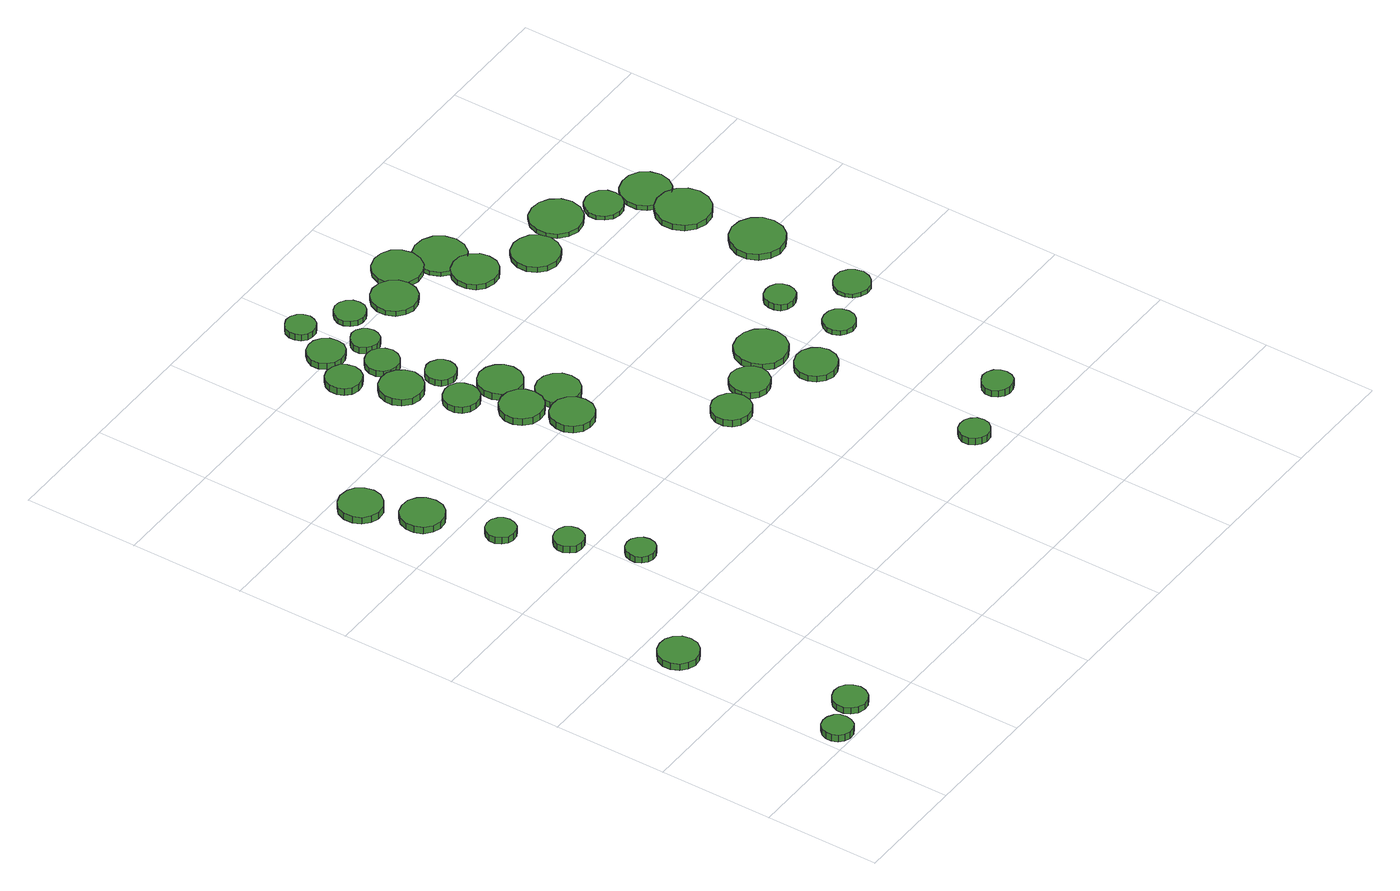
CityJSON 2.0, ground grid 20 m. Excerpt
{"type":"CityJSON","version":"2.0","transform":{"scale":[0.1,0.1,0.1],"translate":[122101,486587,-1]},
"CityObjects":{
"tree1":{"type":"SolitaryVegetationObject","attributes":{"function":"something"},"geometry":[{"type":"MultiSurface","lod":"1","boundaries":[[[0,1,2,3,4,5,6,7,8,9,10,11,12,13,14]],[[15,16,17,18,19,20,21,22,23,24,25,26,27,28,29]],[[0,29,28,1]],[[1,28,27,2]],[[2,27,26,3]],[[3,26,25,4]],[[4,25,24,5]],[[5,24,23,6]],[[6,23,22,7]],[[7,22,21,8]],[[8,21,20,9]],[[9,20,19,10]],[[10,19,18,11]],[[11,18,17,12]],[[12,17,16,13]],[[13,16,15,14]],[[14,15,29,0]]]}]},
"tree2":{"type":"SolitaryVegetationObject","attributes":{"function":"something"},"geometry":[{"type":"MultiSurface","lod":"1","boundaries":[[[30,31,32,33,34,35,36,37,38,39,40,41,42,43,44]],[[45,46,47,48,49,50,51,52,53,54,55,56,57,58,59]],[[30,59,58,31]],[[31,58,57,32]],[[32,57,56,33]],[[33,56,55,34]],[[34,55,54,35]],[[35,54,53,36]],[[36,53,52,37]],[[37,52,51,38]],[[38,51,50,39]],[[39,50,49,40]],[[40,49,48,41]],[[41,48,47,42]],[[42,47,46,43]],[[43,46,45,44]],[[44,45,59,30]]]}]},
"tree3":{"type":"SolitaryVegetationObject","attributes":{"function":"something"},"geometry":[{"type":"MultiSurface","lod":"1","boundaries":[[[60,61,62,63,64,65,66,67,68,69,70,71,72,73,74]],[[75,76,77,78,79,80,81,82,83,84,85,86,87,88,89]],[[60,89,88,61]],[[61,88,87,62]],[[62,87,86,63]],[[63,86,85,64]],[[64,85,84,65]],[[65,84,83,66]],[[66,83,82,67]],[[67,82,81,68]],[[68,81,80,69]],[[69,80,79,70]],[[70,79,78,71]],[[71,78,77,72]],[[72,77,76,73]],[[73,76,75,74]],[[74,75,89,60]]]}]},
"tree4":{"type":"SolitaryVegetationObject","attributes":{"function":"something"},"geometry":[{"type":"MultiSurface","lod":"1","boundaries":[[[90,91,92,93,94,95,96,97,98,99,100,101,102,103,104]],[[105,106,107,108,109,110,111,112,113,114,115,116,117,118,119]],[[90,119,118,91]],[[91,118,117,92]],[[92,117,116,93]],[[93,116,115,94]],[[94,115,114,95]],[[95,114,113,96]],[[96,113,112,97]],[[97,112,111,98]],[[98,111,110,99]],[[99,110,109,100]],[[100,109,108,101]],[[101,108,107,102]],[[102,107,106,103]],[[103,106,105,104]],[[104,105,119,90]]]}]},
"tree5":{"type":"SolitaryVegetationObject","attributes":{"function":"something"},"geometry":[{"type":"MultiSurface","lod":"1","boundaries":[[[120,121,122,123,124,125,126,127,128,129,130,131,132,133,134]],[[135,136,137,138,139,140,141,142,143,144,145,146,147,148,149]],[[120,149,148,121]],[[121,148,147,122]],[[122,147,146,123]],[[123,146,145,124]],[[124,145,144,125]],[[125,144,143,126]],[[126,143,142,127]],[[127,142,141,128]],[[128,141,140,129]],[[129,140,139,130]],[[130,139,138,131]],[[131,138,137,132]],[[132,137,136,133]],[[133,136,135,134]],[[134,135,149,120]]]}]},
"tree6":{"type":"SolitaryVegetationObject","attributes":{"function":"something"},"geometry":[{"type":"MultiSurface","lod":"1","boundaries":[[[150,151,152,153,154,155,156,157,158,159,160,161,162,163,164]],[[165,166,167,168,169,170,171,172,173,174,175,176,177,178,179]],[[150,179,178,151]],[[151,178,177,152]],[[152,177,176,153]],[[153,176,175,154]],[[154,175,174,155]],[[155,174,173,156]],[[156,173,172,157]],[[157,172,171,158]],[[158,171,170,159]],[[159,170,169,160]],[[160,169,168,161]],[[161,168,167,162]],[[162,167,166,163]],[[163,166,165,164]],[[164,165,179,150]]]}]},
"tree7":{"type":"SolitaryVegetationObject","attributes":{"function":"something"},"geometry":[{"type":"MultiSurface","lod":"1","boundaries":[[[180,181,182,183,184,185,186,187,188,189,190,191,192,193,194]],[[195,196,197,198,199,200,201,202,203,204,205,206,207,208,209]],[[180,209,208,181]],[[181,208,207,182]],[[182,207,206,183]],[[183,206,205,184]],[[184,205,204,185]],[[185,204,203,186]],[[186,203,202,187]],[[187,202,201,188]],[[188,201,200,189]],[[189,200,199,190]],[[190,199,198,191]],[[191,198,197,192]],[[192,197,196,193]],[[193,196,195,194]],[[194,195,209,180]]]}]},
"tree8":{"type":"SolitaryVegetationObject","attributes":{"function":"something"},"geometry":[{"type":"MultiSurface","lod":"1","boundaries":[[[210,211,212,213,214,215,216,217,218,219,220,221,222,223,224]],[[225,226,227,228,229,230,231,232,233,234,235,236,237,238,239]],[[210,239,238,211]],[[211,238,237,212]],[[212,237,236,213]],[[213,236,235,214]],[[214,235,234,215]],[[215,234,233,216]],[[216,233,232,217]],[[217,232,231,218]],[[218,231,230,219]],[[219,230,229,220]],[[220,229,228,221]],[[221,228,227,222]],[[222,227,226,223]],[[223,226,225,224]],[[224,225,239,210]]]}]},
"tree9":{"type":"SolitaryVegetationObject","attributes":{"function":"something"},"geometry":[{"type":"MultiSurface","lod":"1","boundaries":[[[240,241,242,243,244,245,246,247,248,249,250,251,252,253,254]],[[255,256,257,258,259,260,261,262,263,264,265,266,267,268,269]],[[240,269,268,241]],[[241,268,267,242]],[[242,267,266,243]],[[243,266,265,244]],[[244,265,264,245]],[[245,264,263,246]],[[246,263,262,247]],[[247,262,261,248]],[[248,261,260,249]],[[249,260,259,250]],[[250,259,258,251]],[[251,258,257,252]],[[252,257,256,253]],[[253,256,255,254]],[[254,255,269,240]]]}]},
"tree10":{"type":"SolitaryVegetationObject","attributes":{"function":"something"},"geometry":[{"type":"MultiSurface","lod":"1","boundaries":[[[270,271,272,273,274,275,276,277,278,279,280,281,282,283,284]],[[285,286,287,288,289,290,291,292,293,294,295,296,297,298,299]],[[270,299,298,271]],[[271,298,297,272]],[[272,297,296,273]],[[273,296,295,274]],[[274,295,294,275]],[[275,294,293,276]],[[276,293,292,277]],[[277,292,291,278]],[[278,291,290,279]],[[279,290,289,280]],[[280,289,288,281]],[[281,288,287,282]],[[282,287,286,283]],[[283,286,285,284]],[[284,285,299,270]]]}]},
"tree11":{"type":"SolitaryVegetationObject","attributes":{"function":"something"},"geometry":[{"type":"MultiSurface","lod":"1","boundaries":[[[300,301,302,303,304,305,306,307,308,309,310,311,312,313,314]],[[315,316,317,318,319,320,321,322,323,324,325,326,327,328,329]],[[300,329,328,301]],[[301,328,327,302]],[[302,327,326,303]],[[303,326,325,304]],[[304,325,324,305]],[[305,324,323,306]],[[306,323,322,307]],[[307,322,321,308]],[[308,321,320,309]],[[309,320,319,310]],[[310,319,318,311]],[[311,318,317,312]],[[312,317,316,313]],[[313,316,315,314]],[[314,315,329,300]]]}]},
"tree12":{"type":"SolitaryVegetationObject","attributes":{"function":"something"},"geometry":[{"type":"MultiSurface","lod":"1","boundaries":[[[330,331,332,333,334,335,336,337,338,339,340,341,342,343,344]],[[345,346,347,348,349,350,351,352,353,354,355,356,357,358,359]],[[330,359,358,331]],[[331,358,357,332]],[[332,357,356,333]],[[333,356,355,334]],[[334,355,354,335]],[[335,354,353,336]],[[336,353,352,337]],[[337,352,351,338]],[[338,351,350,339]],[[339,350,349,340]],[[340,349,348,341]],[[341,348,347,342]],[[342,347,346,343]],[[343,346,345,344]],[[344,345,359,330]]]}]},
"tree13":{"type":"SolitaryVegetationObject","attributes":{"function":"something"},"geometry":[{"type":"MultiSurface","lod":"1","boundaries":[[[360,361,362,363,364,365,366,367,368,369,370,371,372,373,374]],[[375,376,377,378,379,380,381,382,383,384,385,386,387,388,389]],[[360,389,388,361]],[[361,388,387,362]],[[362,387,386,363]],[[363,386,385,364]],[[364,385,384,365]],[[365,384,383,366]],[[366,383,382,367]],[[367,382,381,368]],[[368,381,380,369]],[[369,380,379,370]],[[370,379,378,371]],[[371,378,377,372]],[[372,377,376,373]],[[373,376,375,374]],[[374,375,389,360]]]}]},
"tree14":{"type":"SolitaryVegetationObject","attributes":{"function":"something"},"geometry":[{"type":"MultiSurface","lod":"1","boundaries":[[[390,391,392,393,394,395,396,397,398,399,400,401,402,403,404]],[[405,406,407,408,409,410,411,412,413,414,415,416,417,418,419]],[[390,419,418,391]],[[391,418,417,392]],[[392,417,416,393]],[[393,416,415,394]],[[394,415,414,395]],[[395,414,413,396]],[[396,413,412,397]],[[397,412,411,398]],[[398,411,410,399]],[[399,410,409,400]],[[400,409,408,401]],[[401,408,407,402]],[[402,407,406,403]],[[403,406,405,404]],[[404,405,419,390]]]}]},
"tree15":{"type":"SolitaryVegetationObject","attributes":{"function":"something"},"geometry":[{"type":"MultiSurface","lod":"1","boundaries":[[[420,421,422,423,424,425,426,427,428,429,430,431,432,433,434]],[[435,436,437,438,439,440,441,442,443,444,445,446,447,448,449]],[[420,449,448,421]],[[421,448,447,422]],[[422,447,446,423]],[[423,446,445,424]],[[424,445,444,425]],[[425,444,443,426]],[[426,443,442,427]],[[427,442,441,428]],[[428,441,440,429]],[[429,440,439,430]],[[430,439,438,431]],[[431,438,437,432]],[[432,437,436,433]],[[433,436,435,434]],[[434,435,449,420]]]}]},
"tree16":{"type":"SolitaryVegetationObject","attributes":{"function":"something"},"geometry":[{"type":"MultiSurface","lod":"1","boundaries":[[[450,451,452,453,454,455,456,457,458,459,460,461,462,463,464]],[[465,466,467,468,469,470,471,472,473,474,475,476,477,478,479]],[[450,479,478,451]],[[451,478,477,452]],[[452,477,476,453]],[[453,476,475,454]],[[454,475,474,455]],[[455,474,473,456]],[[456,473,472,457]],[[457,472,471,458]],[[458,471,470,459]],[[459,470,469,460]],[[460,469,468,461]],[[461,468,467,462]],[[462,467,466,463]],[[463,466,465,464]],[[464,465,479,450]]]}]},
"tree17":{"type":"SolitaryVegetationObject","attributes":{"function":"something"},"geometry":[{"type":"MultiSurface","lod":"1","boundaries":[[[480,481,482,483,484,485,486,487,488,489,490,491,492,493,494]],[[495,496,497,498,499,500,501,502,503,504,505,506,507,508,509]],[[480,509,508,481]],[[481,508,507,482]],[[482,507,506,483]],[[483,506,505,484]],[[484,505,504,485]],[[485,504,503,486]],[[486,503,502,487]],[[487,502,501,488]],[[488,501,500,489]],[[489,500,499,490]],[[490,499,498,491]],[[491,498,497,492]],[[492,497,496,493]],[[493,496,495,494]],[[494,495,509,480]]]}]},
"tree18":{"type":"SolitaryVegetationObject","attributes":{"function":"something"},"geometry":[{"type":"MultiSurface","lod":"1","boundaries":[[[510,511,512,513,514,515,516,517,518,519,520,521,522,523,524]],[[525,526,527,528,529,530,531,532,533,534,535,536,537,538,539]],[[510,539,538,511]],[[511,538,537,512]],[[512,537,536,513]],[[513,536,535,514]],[[514,535,534,515]],[[515,534,533,516]],[[516,533,532,517]],[[517,532,531,518]],[[518,531,530,519]],[[519,530,529,520]],[[520,529,528,521]],[[521,528,527,522]],[[522,527,526,523]],[[523,526,525,524]],[[524,525,539,510]]]}]},
"tree19":{"type":"SolitaryVegetationObject","attributes":{"function":"something"},"geometry":[{"type":"MultiSurface","lod":"1","boundaries":[[[540,541,542,543,544,545,546,547,548,549,550,551,552,553,554]],[[555,556,557,558,559,560,561,562,563,564,565,566,567,568,569]],[[540,569,568,541]],[[541,568,567,542]],[[542,567,566,543]],[[543,566,565,544]],[[544,565,564,545]],[[545,564,563,546]],[[546,563,562,547]],[[547,562,561,548]],[[548,561,560,549]],[[549,560,559,550]],[[550,559,558,551]],[[551,558,557,552]],[[552,557,556,553]],[[553,556,555,554]],[[554,555,569,540]]]}]},
"tree20":{"type":"SolitaryVegetationObject","attributes":{"function":"something"},"geometry":[{"type":"MultiSurface","lod":"1","boundaries":[[[570,571,572,573,574,575,576,577,578,579,580,581,582,583,584]],[[585,586,587,588,589,590,591,592,593,594,595,596,597,598,599]],[[570,599,598,571]],[[571,598,597,572]],[[572,597,596,573]],[[573,596,595,574]],[[574,595,594,575]],[[575,594,593,576]],[[576,593,592,577]],[[577,592,591,578]],[[578,591,590,579]],[[579,590,589,580]],[[580,589,588,581]],[[581,588,587,582]],[[582,587,586,583]],[[583,586,585,584]],[[584,585,599,570]]]}]},
"tree21":{"type":"SolitaryVegetationObject","attributes":{"function":"something"},"geometry":[{"type":"MultiSurface","lod":"1","boundaries":[[[600,601,602,603,604,605,606,607,608,609,610,611,612,613,614]],[[615,616,617,618,619,620,621,622,623,624,625,626,627,628,629]],[[600,629,628,601]],[[601,628,627,602]],[[602,627,626,603]],[[603,626,625,604]],[[604,625,624,605]],[[605,624,623,606]],[[606,623,622,607]],[[607,622,621,608]],[[608,621,620,609]],[[609,620,619,610]],[[610,619,618,611]],[[611,618,617,612]],[[612,617,616,613]],[[613,616,615,614]],[[614,615,629,600]]]}]},
"tree22":{"type":"SolitaryVegetationObject","attributes":{"function":"something"},"geometry":[{"type":"MultiSurface","lod":"1","boundaries":[[[630,631,632,633,634,635,636,637,638,639,640,641,642,643,644]],[[645,646,647,648,649,650,651,652,653,654,655,656,657,658,659]],[[630,659,658,631]],[[631,658,657,632]],[[632,657,656,633]],[[633,656,655,634]],[[634,655,654,635]],[[635,654,653,636]],[[636,653,652,637]],[[637,652,651,638]],[[638,651,650,639]],[[639,650,649,640]],[[640,649,648,641]],[[641,648,647,642]],[[642,647,646,643]],[[643,646,645,644]],[[644,645,659,630]]]}]},
"tree23":{"type":"SolitaryVegetationObject","attributes":{"function":"something"},"geometry":[{"type":"MultiSurface","lod":"1","boundaries":[[[660,661,662,663,664,665,666,667,668,669,670,671,672,673,674]],[[675,676,677,678,679,680,681,682,683,684,685,686,687,688,689]],[[660,689,688,661]],[[661,688,687,662]],[[662,687,686,663]],[[663,686,685,664]],[[664,685,684,665]],[[665,684,683,666]],[[666,683,682,667]],[[667,682,681,668]],[[668,681,680,669]],[[669,680,679,670]],[[670,679,678,671]],[[671,678,677,672]],[[672,677,676,673]],[[673,676,675,674]],[[674,675,689,660]]]}]},
"tree24":{"type":"SolitaryVegetationObject","attributes":{"function":"something"},"geometry":[{"type":"MultiSurface","lod":"1","boundaries":[[[690,691,692,693,694,695,696,697,698,699,700,701,702,703,704]],[[705,706,707,708,709,710,711,712,713,714,715,716,717,718,719]],[[690,719,718,691]],[[691,718,717,692]],[[692,717,716,693]],[[693,716,715,694]],[[694,715,714,695]],[[695,714,713,696]],[[696,713,712,697]],[[697,712,711,698]],[[698,711,710,699]],[[699,710,709,700]],[[700,709,708,701]],[[701,708,707,702]],[[702,707,706,703]],[[703,706,705,704]],[[704,705,719,690]]]}]},
"tree25":{"type":"SolitaryVegetationObject","attributes":{"function":"something"},"geometry":[{"type":"MultiSurface","lod":"1","boundaries":[[[720,721,722,723,724,725,726,727,728,729,730,731,732,733,734]],[[735,736,737,738,739,740,741,742,743,744,745,746,747,748,749]],[[720,749,748,721]],[[721,748,747,722]],[[722,747,746,723]],[[723,746,745,724]],[[724,745,744,725]],[[725,744,743,726]],[[726,743,742,727]],[[727,742,741,728]],[[728,741,740,729]],[[729,740,739,730]],[[730,739,738,731]],[[731,738,737,732]],[[732,737,736,733]],[[733,736,735,734]],[[734,735,749,720]]]}]},
"tree26":{"type":"SolitaryVegetationObject","attributes":{"function":"something"},"geometry":[{"type":"MultiSurface","lod":"1","boundaries":[[[750,751,752,753,754,755,756,757,758,759,760,761,762,763,764]],[[765,766,767,768,769,770,771,772,773,774,775,776,777,778,779]],[[750,779,778,751]],[[751,778,777,752]],[[752,777,776,753]],[[753,776,775,754]],[[754,775,774,755]],[[755,774,773,756]],[[756,773,772,757]],[[757,772,771,758]],[[758,771,770,759]],[[759,770,769,760]],[[760,769,768,761]],[[761,768,767,762]],[[762,767,766,763]],[[763,766,765,764]],[[764,765,779,750]]]}]},
"tree27":{"type":"SolitaryVegetationObject","attributes":{"function":"something"},"geometry":[{"type":"MultiSurface","lod":"1","boundaries":[[[780,781,782,783,784,785,786,787,788,789,790,791,792,793,794]],[[795,796,797,798,799,800,801,802,803,804,805,806,807,808,809]],[[780,809,808,781]],[[781,808,807,782]],[[782,807,806,783]],[[783,806,805,784]],[[784,805,804,785]],[[785,804,803,786]],[[786,803,802,787]],[[787,802,801,788]],[[788,801,800,789]],[[789,800,799,790]],[[790,799,798,791]],[[791,798,797,792]],[[792,797,796,793]],[[793,796,795,794]],[[794,795,809,780]]]}]},
"tree28":{"type":"SolitaryVegetationObject","attributes":{"function":"something"},"geometry":[{"type":"MultiSurface","lod":"1","boundaries":[[[810,811,812,813,814,815,816,817,818,819,820,821,822,823,824]],[[825,826,827,828,829,830,831,832,833,834,835,836,837,838,839]],[[810,839,838,811]],[[811,838,837,812]],[[812,837,836,813]],[[813,836,835,814]],[[814,835,834,815]],[[815,834,833,816]],[[816,833,832,817]],[[817,832,831,818]],[[818,831,830,819]],[[819,830,829,820]],[[820,829,828,821]],[[821,828,827,822]],[[822,827,826,823]],[[823,826,825,824]],[[824,825,839,810]]]}]},
"tree29":{"type":"SolitaryVegetationObject","attributes":{"function":"something"},"geometry":[{"type":"MultiSurface","lod":"1","boundaries":[[[840,841,842,843,844,845,846,847,848,849,850,851,852,853,854]],[[855,856,857,858,859,860,861,862,863,864,865,866,867,868,869]],[[840,869,868,841]],[[841,868,867,842]],[[842,867,866,843]],[[843,866,865,844]],[[844,865,864,845]],[[845,864,863,846]],[[846,863,862,847]],[[847,862,861,848]],[[848,861,860,849]],[[849,860,859,850]],[[850,859,858,851]],[[851,858,857,852]],[[852,857,856,853]],[[853,856,855,854]],[[854,855,869,840]]]}]},
"tree30":{"type":"SolitaryVegetationObject","attributes":{"function":"something"},"geometry":[{"type":"MultiSurface","lod":"1","boundaries":[[[870,871,872,873,874,875,876,877,878,879,880,881,882,883,884]],[[885,886,887,888,889,890,891,892,893,894,895,896,897,898,899]],[[870,899,898,871]],[[871,898,897,872]],[[872,897,896,873]],[[873,896,895,874]],[[874,895,894,875]],[[875,894,893,876]],[[876,893,892,877]],[[877,892,891,878]],[[878,891,890,879]],[[879,890,889,880]],[[880,889,888,881]],[[881,888,887,882]],[[882,887,886,883]],[[883,886,885,884]],[[884,885,899,870]]]}]},
"tree31":{"type":"SolitaryVegetationObject","attributes":{"function":"something"},"geometry":[{"type":"MultiSurface","lod":"1","boundaries":[[[900,901,902,903,904,905,906,907,908,909,910,911,912,913,914]],[[915,916,917,918,919,920,921,922,923,924,925,926,927,928,929]],[[900,929,928,901]],[[901,928,927,902]],[[902,927,926,903]],[[903,926,925,904]],[[904,925,924,905]],[[905,924,923,906]],[[906,923,922,907]],[[907,922,921,908]],[[908,921,920,909]],[[909,920,919,910]],[[910,919,918,911]],[[911,918,917,912]],[[912,917,916,913]],[[913,916,915,914]],[[914,915,929,900]]]}]},
"tree32":{"type":"SolitaryVegetationObject","attributes":{"function":"something"},"geometry":[{"type":"MultiSurface","lod":"1","boundaries":[[[930,931,932,933,934,935,936,937,938,939,940,941,942,943,944]],[[945,946,947,948,949,950,951,952,953,954,955,956,957,958,959]],[[930,959,958,931]],[[931,958,957,932]],[[932,957,956,933]],[[933,956,955,934]],[[934,955,954,935]],[[935,954,953,936]],[[936,953,952,937]],[[937,952,951,938]],[[938,951,950,939]],[[939,950,949,940]],[[940,949,948,941]],[[941,948,947,942]],[[942,947,946,943]],[[943,946,945,944]],[[944,945,959,930]]]}]},
"tree33":{"type":"SolitaryVegetationObject","attributes":{"function":"something"},"geometry":[{"type":"MultiSurface","lod":"1","boundaries":[[[960,961,962,963,964,965,966,967,968,969,970,971,972,973,974]],[[975,976,977,978,979,980,981,982,983,984,985,986,987,988,989]],[[960,989,988,961]],[[961,988,987,962]],[[962,987,986,963]],[[963,986,985,964]],[[964,985,984,965]],[[965,984,983,966]],[[966,983,982,967]],[[967,982,981,968]],[[968,981,980,969]],[[969,980,979,970]],[[970,979,978,971]],[[971,978,977,972]],[[972,977,976,973]],[[973,976,975,974]],[[974,975,989,960]]]}]},
"tree34":{"type":"SolitaryVegetationObject","attributes":{"function":"something"},"geometry":[{"type":"MultiSurface","lod":"1","boundaries":[[[990,991,992,993,994,995,996,997,998,999,1000,1001,1002,1003,1004]],[[1005,1006,1007,1008,1009,1010,1011,1012,1013,1014,1015,1016,1017,1018,1019]],[[990,1019,1018,991]],[[991,1018,1017,992]],[[992,1017,1016,993]],[[993,1016,1015,994]],[[994,1015,1014,995]],[[995,1014,1013,996]],[[996,1013,1012,997]],[[997,1012,1011,998]],[[998,1011,1010,999]],[[999,1010,1009,1000]],[[1000,1009,1008,1001]],[[1001,1008,1007,1002]],[[1002,1007,1006,1003]],[[1003,1006,1005,1004]],[[1004,1005,1019,990]]]}]},
"tree35":{"type":"SolitaryVegetationObject","attributes":{"function":"something"},"geometry":[{"type":"MultiSurface","lod":"1","boundaries":[[[1020,1021,1022,1023,1024,1025,1026,1027,1028,1029,1030,1031,1032,1033,1034]],[[1035,1036,1037,1038,1039,1040,1041,1042,1043,1044,1045,1046,1047,1048,1049]],[[1020,1049,1048,1021]],[[1021,1048,1047,1022]],[[1022,1047,1046,1023]],[[1023,1046,1045,1024]],[[1024,1045,1044,1025]],[[1025,1044,1043,1026]],[[1026,1043,1042,1027]],[[1027,1042,1041,1028]],[[1028,1041,1040,1029]],[[1029,1040,1039,1030]],[[1030,1039,1038,1031]],[[1031,1038,1037,1032]],[[1032,1037,1036,1033]],[[1033,1036,1035,1034]],[[1034,1035,1049,1020]]]}]},
"tree36":{"type":"SolitaryVegetationObject","attributes":{"function":"something"},"geometry":[{"type":"MultiSurface","lod":"1","boundaries":[[[1050,1051,1052,1053,1054,1055,1056,1057,1058,1059,1060,1061,1062,1063,1064]],[[1065,1066,1067,1068,1069,1070,1071,1072,1073,1074,1075,1076,1077,1078,1079]],[[1050,1079,1078,1051]],[[1051,1078,1077,1052]],[[1052,1077,1076,1053]],[[1053,1076,1075,1054]],[[1054,1075,1074,1055]],[[1055,1074,1073,1056]],[[1056,1073,1072,1057]],[[1057,1072,1071,1058]],[[1058,1071,1070,1059]],[[1059,1070,1069,1060]],[[1060,1069,1068,1061]],[[1061,1068,1067,1062]],[[1062,1067,1066,1063]],[[1063,1066,1065,1064]],[[1064,1065,1079,1050]]]}]},
"tree37":{"type":"SolitaryVegetationObject","attributes":{"function":"something"},"geometry":[{"type":"MultiSurface","lod":"1","boundaries":[[[1080,1081,1082,1083,1084,1085,1086,1087,1088,1089,1090,1091,1092,1093,1094]],[[1095,1096,1097,1098,1099,1100,1101,1102,1103,1104,1105,1106,1107,1108,1109]],[[1080,1109,1108,1081]],[[1081,1108,1107,1082]],[[1082,1107,1106,1083]],[[1083,1106,1105,1084]],[[1084,1105,1104,1085]],[[1085,1104,1103,1086]],[[1086,1103,1102,1087]],[[1087,1102,1101,1088]],[[1088,1101,1100,1089]],[[1089,1100,1099,1090]],[[1090,1099,1098,1091]],[[1091,1098,1097,1092]],[[1092,1097,1096,1093]],[[1093,1096,1095,1094]],[[1094,1095,1109,1080]]]}]},
"tree38":{"type":"SolitaryVegetationObject","attributes":{"function":"something"},"geometry":[{"type":"MultiSurface","lod":"1","boundaries":[[[1110,1111,1112,1113,1114,1115,1116,1117,1118,1119,1120,1121,1122,1123,1124]],[[1125,1126,1127,1128,1129,1130,1131,1132,1133,1134,1135,1136,1137,1138,1139]],[[1110,1139,1138,1111]],[[1111,1138,1137,1112]],[[1112,1137,1136,1113]],[[1113,1136,1135,1114]],[[1114,1135,1134,1115]],[[1115,1134,1133,1116]],[[1116,1133,1132,1117]],[[1117,1132,1131,1118]],[[1118,1131,1130,1119]],[[1119,1130,1129,1120]],[[1120,1129,1128,1121]],[[1121,1128,1127,1122]],[[1122,1127,1126,1123]],[[1123,1126,1125,1124]],[[1124,1125,1139,1110]]]}]},
"tree39":{"type":"SolitaryVegetationObject","attributes":{"function":"something"},"geometry":[{"type":"MultiSurface","lod":"1","boundaries":[[[1140,1141,1142,1143,1144,1145,1146,1147,1148,1149,1150,1151,1152,1153,1154]],[[1155,1156,1157,1158,1159,1160,1161,1162,1163,1164,1165,1166,1167,1168,1169]],[[1140,1169,1168,1141]],[[1141,1168,1167,1142]],[[1142,1167,1166,1143]],[[1143,1166,1165,1144]],[[1144,1165,1164,1145]],[[1145,1164,1163,1146]],[[1146,1163,1162,1147]],[[1147,1162,1161,1148]],[[1148,1161,1160,1149]],[[1149,1160,1159,1150]],[[1150,1159,1158,1151]],[[1151,1158,1157,1152]],[[1152,1157,1156,1153]],[[1153,1156,1155,1154]],[[1154,1155,1169,1140]]]}]},
"tree40":{"type":"SolitaryVegetationObject","attributes":{"function":"something"},"geometry":[{"type":"MultiSurface","lod":"1","boundaries":[[[1170,1171,1172,1173,1174,1175,1176,1177,1178,1179,1180,1181,1182,1183,1184]],[[1185,1186,1187,1188,1189,1190,1191,1192,1193,1194,1195,1196,1197,1198,1199]],[[1170,1199,1198,1171]],[[1171,1198,1197,1172]],[[1172,1197,1196,1173]],[[1173,1196,1195,1174]],[[1174,1195,1194,1175]],[[1175,1194,1193,1176]],[[1176,1193,1192,1177]],[[1177,1192,1191,1178]],[[1178,1191,1190,1179]],[[1179,1190,1189,1180]],[[1180,1189,1188,1181]],[[1181,1188,1187,1182]],[[1182,1187,1186,1183]],[[1183,1186,1185,1184]],[[1184,1185,1199,1170]]]}]}
},
"vertices":[
[63,29,18],[61,40,18],[55,48,18],[45,54,18],[34,55,18],[24,52,18],[16,44,18],[12,35,18],[12,24,18],[16,14,18],[24,7,18],[34,3,18],[45,4,18],[55,10,18],[61,19,18],[61,19,5],[55,10,5],[45,4,5],[34,3,5],[24,7,5],[16,14,5],[12,24,5],[12,35,5],[16,44,5],[24,52,5],[34,55,5],[45,54,5],[55,48,5],[61,40,5],[63,29,5],
[136,52,18],[133,64,18],[126,74,18],[116,80,18],[104,81,18],[92,77,18],[83,69,18],[78,58,18],[78,46,18],[83,35,18],[92,27,18],[104,23,18],[116,24,18],[126,30,18],[133,40,18],[133,40,6],[126,30,6],[116,24,6],[104,23,6],[92,27,6],[83,35,6],[78,46,6],[78,58,6],[83,69,6],[92,77,6],[104,81,6],[116,80,6],[126,74,6],[133,64,6],[136,52,6],
[77,333,27],[74,347,27],[65,359,27],[53,366,27],[38,367,27],[25,363,27],[14,353,27],[8,340,27],[8,326,27],[14,312,27],[25,303,27],[38,298,27],[53,300,27],[65,307,27],[74,319,27],[74,319,14],[65,307,14],[53,300,14],[38,298,14],[25,303,14],[14,312,14],[8,326,14],[8,340,14],[14,353,14],[25,363,14],[38,367,14],[53,366,14],[65,359,14],[74,347,14],[77,333,14],
[102,949,27],[99,964,27],[90,977,27],[77,984,27],[61,986,27],[47,981,27],[35,971,27],[29,957,27],[29,941,27],[35,927,27],[47,917,27],[61,912,27],[77,914,27],[90,922,27],[99,934,27],[99,934,14],[90,922,14],[77,914,14],[61,912,14],[47,917,14],[35,927,14],[29,941,14],[29,957,14],[35,971,14],[47,981,14],[61,986,14],[77,984,14],[90,977,14],[99,964,14],[102,949,14],
[136,855,27],[133,871,27],[124,883,27],[111,891,27],[95,892,27],[81,888,27],[69,877,27],[63,863,27],[63,848,27],[69,834,27],[81,823,27],[95,818,27],[111,820,27],[124,828,27],[133,840,27],[133,840,14],[124,828,14],[111,820,14],[95,818,14],[81,823,14],[69,834,14],[63,848,14],[63,863,14],[69,877,14],[81,888,14],[95,892,14],[111,891,14],[124,883,14],[133,871,14],[136,855,14],
[163,733,26],[161,743,26],[155,751,26],[146,757,26],[135,758,26],[125,755,26],[118,748,26],[113,738,26],[113,728,26],[118,718,26],[125,711,26],[135,708,26],[146,709,26],[155,714,26],[161,723,26],[161,723,13],[155,714,13],[146,709,13],[135,708,13],[125,711,13],[118,718,13],[113,728,13],[113,738,13],[118,748,13],[125,755,13],[135,758,13],[146,757,13],[155,751,13],[161,743,13],[163,733,13],
[201,630,29],[199,640,29],[193,649,29],[184,654,29],[173,655,29],[163,652,29],[156,645,29],[151,635,29],[151,625,29],[156,615,29],[163,608,29],[173,605,29],[184,606,29],[193,611,29],[199,620,29],[199,620,16],[193,611,16],[184,606,16],[173,605,16],[163,608,16],[156,615,16],[151,625,16],[151,635,16],[156,645,16],[163,652,16],[173,655,16],[184,654,16],[193,649,16],[199,640,16],[201,630,16],
[239,520,32],[237,530,32],[231,538,32],[222,544,32],[212,545,32],[202,542,32],[194,535,32],[190,525,32],[190,515,32],[194,505,32],[202,498,32],[212,495,32],[222,496,32],[231,501,32],[237,509,32],[237,509,20],[231,501,20],[222,496,20],[212,495,20],[202,498,20],[194,505,20],[190,515,20],[190,525,20],[194,535,20],[202,542,20],[212,545,20],[222,544,20],[231,538,20],[237,530,20],[239,520,20],
[339,1144,26],[336,1157,26],[329,1167,26],[318,1173,26],[305,1175,26],[293,1171,26],[284,1162,26],[279,1151,26],[279,1138,26],[284,1127,26],[293,1118,26],[305,1114,26],[318,1116,26],[329,1122,26],[336,1132,26],[336,1132,13],[329,1122,13],[318,1116,13],[305,1114,13],[293,1118,13],[284,1127,13],[279,1138,13],[279,1151,13],[284,1162,13],[293,1171,13],[305,1175,13],[318,1173,13],[329,1167,13],[336,1157,13],[339,1144,13],
[380,1059,26],[376,1074,26],[367,1086,26],[354,1094,26],[339,1095,26],[324,1091,26],[312,1080,26],[306,1066,26],[306,1051,26],[312,1037,26],[324,1026,26],[339,1022,26],[354,1023,26],[367,1031,26],[376,1043,26],[376,1043,13],[367,1031,13],[354,1023,13],[339,1022,13],[324,1026,13],[312,1037,13],[306,1051,13],[306,1066,13],[312,1080,13],[324,1091,13],[339,1095,13],[354,1094,13],[367,1086,13],[376,1074,13],[380,1059,13],
[404,966,26],[401,978,26],[394,989,26],[383,995,26],[371,996,26],[359,992,26],[349,984,26],[344,972,26],[344,960,26],[349,948,26],[359,940,26],[371,936,26],[383,937,26],[394,943,26],[401,954,26],[401,954,14],[394,943,14],[383,937,14],[371,936,14],[359,940,14],[349,948,14],[344,960,14],[344,972,14],[349,984,14],[359,992,14],[371,996,14],[383,995,14],[394,989,14],[401,978,14],[404,966,14],
[444,875,27],[441,890,27],[432,902,27],[419,910,27],[403,911,27],[389,907,27],[377,896,27],[371,882,27],[371,867,27],[377,853,27],[389,842,27],[403,838,27],[419,839,27],[432,847,27],[441,859,27],[441,859,14],[432,847,14],[419,839,14],[403,838,14],[389,842,14],[377,853,14],[371,867,14],[371,882,14],[377,896,14],[389,907,14],[403,911,14],[419,910,14],[432,902,14],[441,890,14],[444,875,14],
[472,798,28],[469,813,28],[460,825,28],[447,833,28],[431,834,28],[417,830,28],[405,819,28],[399,805,28],[399,790,28],[405,776,28],[417,765,28],[431,761,28],[447,762,28],[460,770,28],[469,782,28],[469,782,15],[460,770,15],[447,762,15],[431,761,15],[417,765,15],[405,776,15],[399,790,15],[399,805,15],[405,819,15],[417,830,15],[431,834,15],[447,833,15],[460,825,15],[469,813,15],[472,798,15],
[379,1204,24],[377,1217,24],[369,1228,24],[357,1235,24],[344,1236,24],[331,1232,24],[322,1223,24],[316,1211,24],[316,1198,24],[322,1186,24],[331,1177,24],[344,1173,24],[357,1174,24],[369,1181,24],[377,1191,24],[377,1191,12],[369,1181,12],[357,1174,12],[344,1173,12],[331,1177,12],[322,1186,12],[316,1198,12],[316,1211,12],[322,1223,12],[331,1232,12],[344,1236,12],[357,1235,12],[369,1228,12],[377,1217,12],[379,1204,12],
[407,1118,25],[404,1130,25],[397,1140,25],[387,1146,25],[375,1147,25],[364,1143,25],[355,1135,25],[350,1124,25],[350,1112,25],[355,1101,25],[364,1093,25],[375,1090,25],[387,1091,25],[397,1097,25],[404,1107,25],[404,1107,13],[397,1097,13],[387,1091,13],[375,1090,13],[364,1093,13],[355,1101,13],[350,1112,13],[350,1124,13],[355,1135,13],[364,1143,13],[375,1147,13],[387,1146,13],[397,1140,13],[404,1130,13],[407,1118,13],
[434,1028,25],[432,1039,25],[426,1047,25],[416,1053,25],[406,1054,25],[395,1050,25],[387,1043,25],[383,1033,25],[383,1023,25],[387,1013,25],[395,1006,25],[406,1002,25],[416,1003,25],[426,1009,25],[432,1018,25],[432,1018,13],[426,1009,13],[416,1003,13],[406,1002,13],[395,1006,13],[387,1013,13],[383,1023,13],[383,1033,13],[387,1043,13],[395,1050,13],[406,1054,13],[416,1053,13],[426,1047,13],[432,1039,13],[434,1028,13],
[478,938,25],[475,953,25],[466,965,25],[453,973,25],[437,975,25],[422,970,25],[411,960,25],[405,945,25],[405,930,25],[411,916,25],[422,906,25],[437,901,25],[453,902,25],[466,910,25],[475,923,25],[475,923,12],[466,910,12],[453,902,12],[437,901,12],[422,906,12],[411,916,12],[405,930,12],[405,945,12],[411,960,12],[422,970,12],[437,975,12],[453,973,12],[466,965,12],[475,953,12],[478,938,12],
[510,850,26],[507,865,26],[498,877,26],[485,885,26],[469,887,26],[455,882,26],[443,871,26],[437,857,26],[437,842,26],[443,828,26],[455,817,26],[469,813,26],[485,814,26],[498,822,26],[507,834,26],[507,834,14],[498,822,14],[485,814,14],[469,813,14],[455,817,14],[443,828,14],[437,842,14],[437,857,14],[443,871,14],[455,882,14],[469,887,14],[485,885,14],[498,877,14],[507,865,14],[510,850,14],
[431,1170,25],[429,1180,25],[423,1188,25],[415,1194,25],[405,1195,25],[395,1191,25],[388,1185,25],[383,1176,25],[383,1165,25],[388,1156,25],[395,1150,25],[405,1146,25],[415,1147,25],[423,1152,25],[429,1161,25],[429,1161,12],[423,1152,12],[415,1147,12],[405,1146,12],[395,1150,12],[388,1156,12],[383,1165,12],[383,1176,12],[388,1185,12],[395,1191,12],[405,1195,12],[415,1194,12],[423,1188,12],[429,1180,12],[431,1170,12],
[615,595,31],[612,609,31],[604,620,31],[592,627,31],[578,629,31],[564,624,31],[554,615,31],[548,602,31],[548,588,31],[554,575,31],[564,566,31],[578,562,31],[592,563,31],[604,570,31],[612,581,31],[612,581,18],[604,570,18],[592,563,18],[578,562,18],[564,566,18],[554,575,18],[548,588,18],[548,602,18],[554,615,18],[564,624,18],[578,629,18],[592,627,18],[604,620,18],[612,609,18],[615,595,18],
[406,1274,23],[403,1285,23],[397,1293,23],[388,1299,23],[377,1300,23],[367,1296,23],[359,1289,23],[355,1279,23],[355,1269,23],[359,1259,23],[367,1252,23],[377,1249,23],[388,1250,23],[397,1255,23],[403,1264,23],[403,1264,11],[397,1255,11],[388,1250,11],[377,1249,11],[367,1252,11],[359,1259,11],[355,1269,11],[355,1279,11],[359,1289,11],[367,1296,11],[377,1300,11],[388,1299,11],[397,1293,11],[403,1285,11],[406,1274,11],
[480,1230,21],[478,1241,21],[471,1250,21],[461,1256,21],[450,1257,21],[440,1253,21],[432,1246,21],[427,1236,21],[427,1225,21],[432,1215,21],[440,1207,21],[450,1204,21],[461,1205,21],[471,1210,21],[478,1219,21],[478,1219,11],[471,1210,11],[461,1205,11],[450,1204,11],[440,1207,11],[432,1215,11],[427,1225,11],[427,1236,11],[432,1246,11],[440,1253,11],[450,1257,11],[461,1256,11],[471,1250,11],[478,1241,11],[480,1230,11],
[778,250,29],[776,261,29],[769,270,29],[760,275,29],[749,276,29],[739,273,29],[731,266,29],[726,256,29],[726,245,29],[731,235,29],[739,228,29],[749,224,29],[760,225,29],[769,231,29],[776,240,29],[776,240,16],[769,231,16],[760,225,16],[749,224,16],[739,228,16],[731,235,16],[726,245,16],[726,256,16],[731,266,16],[739,273,16],[749,276,16],[760,275,16],[769,270,16],[776,261,16],[778,250,16],
[691,611,27],[688,625,27],[679,636,27],[667,643,27],[653,645,27],[640,641,27],[630,631,27],[624,618,27],[624,604,27],[630,592,27],[640,582,27],[653,578,27],[667,579,27],[679,586,27],[688,598,27],[688,598,15],[679,586,15],[667,579,15],[653,578,15],[640,582,15],[630,592,15],[624,604,15],[624,618,15],[630,631,15],[640,641,15],[653,645,15],[667,643,15],[679,636,15],[688,625,15],[691,611,15],
[562,1193,21],[559,1209,21],[549,1222,21],[535,1230,21],[519,1232,21],[504,1227,21],[492,1216,21],[485,1201,21],[485,1185,21],[492,1170,21],[504,1159,21],[519,1154,21],[535,1156,21],[549,1164,21],[559,1177,21],[559,1177,11],[549,1164,11],[535,1156,11],[519,1154,11],[504,1159,11],[492,1170,11],[485,1185,11],[485,1201,11],[492,1216,11],[504,1227,11],[519,1232,11],[535,1230,11],[549,1222,11],[559,1209,11],[562,1193,11],
[791,552,23],[788,566,23],[779,578,23],[766,586,23],[751,587,23],[737,582,23],[726,573,23],[720,559,23],[720,544,23],[726,531,23],[737,521,23],[751,516,23],[766,518,23],[779,525,23],[788,537,23],[788,537,11],[779,525,11],[766,518,11],[751,516,11],[737,521,11],[726,531,11],[720,544,11],[720,559,11],[726,573,11],[737,582,11],[751,587,11],[766,586,11],[779,578,11],[788,566,11],[791,552,11],
[780,642,26],[776,660,26],[765,675,26],[749,684,26],[731,686,26],[713,681,26],[699,668,26],[692,651,26],[692,633,26],[699,616,26],[713,603,26],[731,598,26],[749,600,26],[765,609,26],[776,624,26],[776,624,14],[765,609,14],[749,600,14],[731,598,14],[713,603,14],[699,616,14],[692,633,14],[692,651,14],[699,668,14],[713,681,14],[731,686,14],[749,684,14],[765,675,14],[776,660,14],[780,642,14],
[628,1229,20],[624,1246,20],[614,1261,20],[599,1269,20],[582,1271,20],[565,1266,20],[552,1254,20],[545,1238,20],[545,1221,20],[552,1205,20],[565,1193,20],[582,1188,20],[599,1190,20],[614,1198,20],[624,1212,20],[624,1212,11],[614,1198,11],[599,1190,11],[582,1188,11],[565,1193,11],[552,1205,11],[545,1221,11],[545,1238,11],[552,1254,11],[565,1266,11],[582,1271,11],[599,1269,11],[614,1261,11],[624,1246,11],[628,1229,11],
[904,292,21],[902,302,21],[896,311,21],[886,317,21],[875,318,21],[865,314,21],[857,307,21],[852,297,21],[852,286,21],[857,276,21],[865,269,21],[875,266,21],[886,267,21],[896,272,21],[902,281,21],[902,281,8],[896,272,8],[886,267,8],[875,266,8],[865,269,8],[857,276,8],[852,286,8],[852,297,8],[857,307,8],[865,314,8],[875,318,8],[886,317,8],[896,311,8],[902,302,8],[904,292,8],
[687,1124,21],[684,1140,21],[674,1153,21],[660,1162,21],[644,1163,21],[628,1158,21],[616,1147,21],[610,1133,21],[610,1116,21],[616,1101,21],[628,1091,21],[644,1086,21],[660,1087,21],[674,1095,21],[684,1108,21],[684,1108,11],[674,1095,11],[660,1087,11],[644,1086,11],[628,1091,11],[616,1101,11],[610,1116,11],[610,1133,11],[616,1147,11],[628,1158,11],[644,1163,11],[660,1162,11],[674,1153,11],[684,1140,11],[687,1124,11],
[695,1192,19],[691,1210,19],[680,1226,19],[664,1235,19],[645,1237,19],[627,1231,19],[613,1219,19],[606,1202,19],[606,1183,19],[613,1166,19],[627,1153,19],[645,1148,19],[664,1150,19],[680,1159,19],[691,1174,19],[691,1174,11],[680,1159,11],[664,1150,11],[645,1148,11],[627,1153,11],[613,1166,11],[606,1183,11],[606,1202,11],[613,1219,11],[627,1231,11],[645,1237,11],[664,1235,11],[680,1226,11],[691,1210,11],[695,1192,11],
[894,583,17],[892,594,17],[885,604,17],[876,609,17],[864,610,17],[853,607,17],[845,599,17],[840,589,17],[840,578,17],[845,567,17],[853,560,17],[864,556,17],[876,557,17],[885,563,17],[892,572,17],[892,572,8],[885,563,8],[876,557,8],[864,556,8],[853,560,8],[845,567,8],[840,578,8],[840,589,8],[845,599,8],[853,607,8],[864,610,8],[876,609,8],[885,604,8],[892,594,8],[894,583,8],
[780,1070,20],[776,1087,20],[766,1101,20],[751,1109,20],[735,1111,20],[718,1106,20],[706,1094,20],[699,1079,20],[699,1062,20],[706,1046,20],[718,1035,20],[735,1030,20],[751,1032,20],[766,1040,20],[776,1054,20],[776,1054,10],[766,1040,10],[751,1032,10],[735,1030,10],[718,1035,10],[706,1046,10],[699,1062,10],[699,1079,10],[706,1094,10],[718,1106,10],[735,1111,10],[751,1109,10],[766,1101,10],[776,1087,10],[780,1070,10],
[890,693,20],[888,704,20],[882,713,20],[872,718,20],[862,719,20],[851,716,20],[843,709,20],[839,699,20],[839,688,20],[843,678,20],[851,671,20],[862,668,20],[872,669,20],[882,674,20],[888,683,20],[888,683,8],[882,674,8],[872,669,8],[862,668,8],[851,671,8],[843,678,8],[839,688,8],[839,699,8],[843,709,8],[851,716,8],[862,719,8],[872,718,8],[882,713,8],[888,704,8],[890,693,8],
[988,619,16],[985,632,16],[978,642,16],[967,649,16],[954,650,16],[942,646,16],[932,637,16],[927,626,16],[927,613,16],[932,601,16],[942,593,16],[954,589,16],[967,590,16],[978,597,16],[985,607,16],[985,607,8],[978,597,8],[967,590,8],[954,589,8],[942,593,8],[932,601,8],[927,613,8],[927,626,8],[932,637,8],[942,646,8],[954,650,8],[967,649,8],[978,642,8],[985,632,8],[988,619,8],
[873,1092,19],[869,1110,19],[858,1125,19],[842,1134,19],[824,1136,19],[806,1131,19],[792,1118,19],[785,1101,19],[785,1083,19],[792,1066,19],[806,1054,19],[824,1048,19],[842,1050,19],[858,1059,19],[869,1074,19],[869,1074,11],[858,1059,11],[842,1050,11],[824,1048,11],[806,1054,11],[792,1066,11],[785,1083,11],[785,1101,11],[792,1118,11],[806,1131,11],[824,1136,11],[842,1134,11],[858,1125,11],[869,1110,11],[873,1092,11],
[1009,802,21],[1005,821,21],[994,836,21],[977,846,21],[958,848,21],[940,842,21],[926,829,21],[918,811,21],[918,792,21],[926,775,21],[940,762,21],[958,756,21],[977,758,21],[994,768,21],[1005,783,21],[1005,783,9],[994,768,9],[977,758,9],[958,756,9],[940,762,9],[926,775,9],[918,792,9],[918,811,9],[926,829,9],[940,842,9],[958,848,9],[977,846,9],[994,836,9],[1005,821,9],[1009,802,9],
[930,1049,18],[928,1062,18],[920,1073,18],[908,1080,18],[895,1081,18],[882,1077,18],[872,1068,18],[866,1056,18],[866,1043,18],[872,1030,18],[882,1021,18],[895,1017,18],[908,1018,18],[920,1025,18],[928,1036,18],[928,1036,10],[920,1025,10],[908,1018,10],[895,1017,10],[882,1021,10],[872,1030,10],[866,1043,10],[866,1056,10],[872,1068,10],[882,1077,10],[895,1081,10],[908,1080,10],[920,1073,10],[928,1062,10],[930,1049,10],
[1004,939,21],[1000,958,21],[989,973,21],[972,983,21],[952,985,21],[934,979,21],[920,966,21],[912,948,21],[912,929,21],[920,911,21],[934,898,21],[952,892,21],[972,894,21],[989,904,21],[1000,920,21],[1000,920,10],[989,904,10],[972,894,10],[952,892,10],[934,898,10],[920,911,10],[912,929,10],[912,948,10],[920,966,10],[934,979,10],[952,985,10],[972,983,10],[989,973,10],[1000,958,10],[1004,939,10],
[1006,1013,19],[1002,1031,19],[992,1045,19],[976,1054,19],[959,1055,19],[942,1050,19],[929,1038,19],[922,1022,19],[922,1004,19],[929,988,19],[942,976,19],[959,971,19],[976,973,19],[992,982,19],[1002,996,19],[1002,996,10],[992,982,10],[976,973,10],[959,971,10],[942,976,10],[929,988,10],[922,1004,10],[922,1022,10],[929,1038,10],[942,1050,10],[959,1055,10],[976,1054,10],[992,1045,10],[1002,1031,10],[1006,1013,10]
]}
